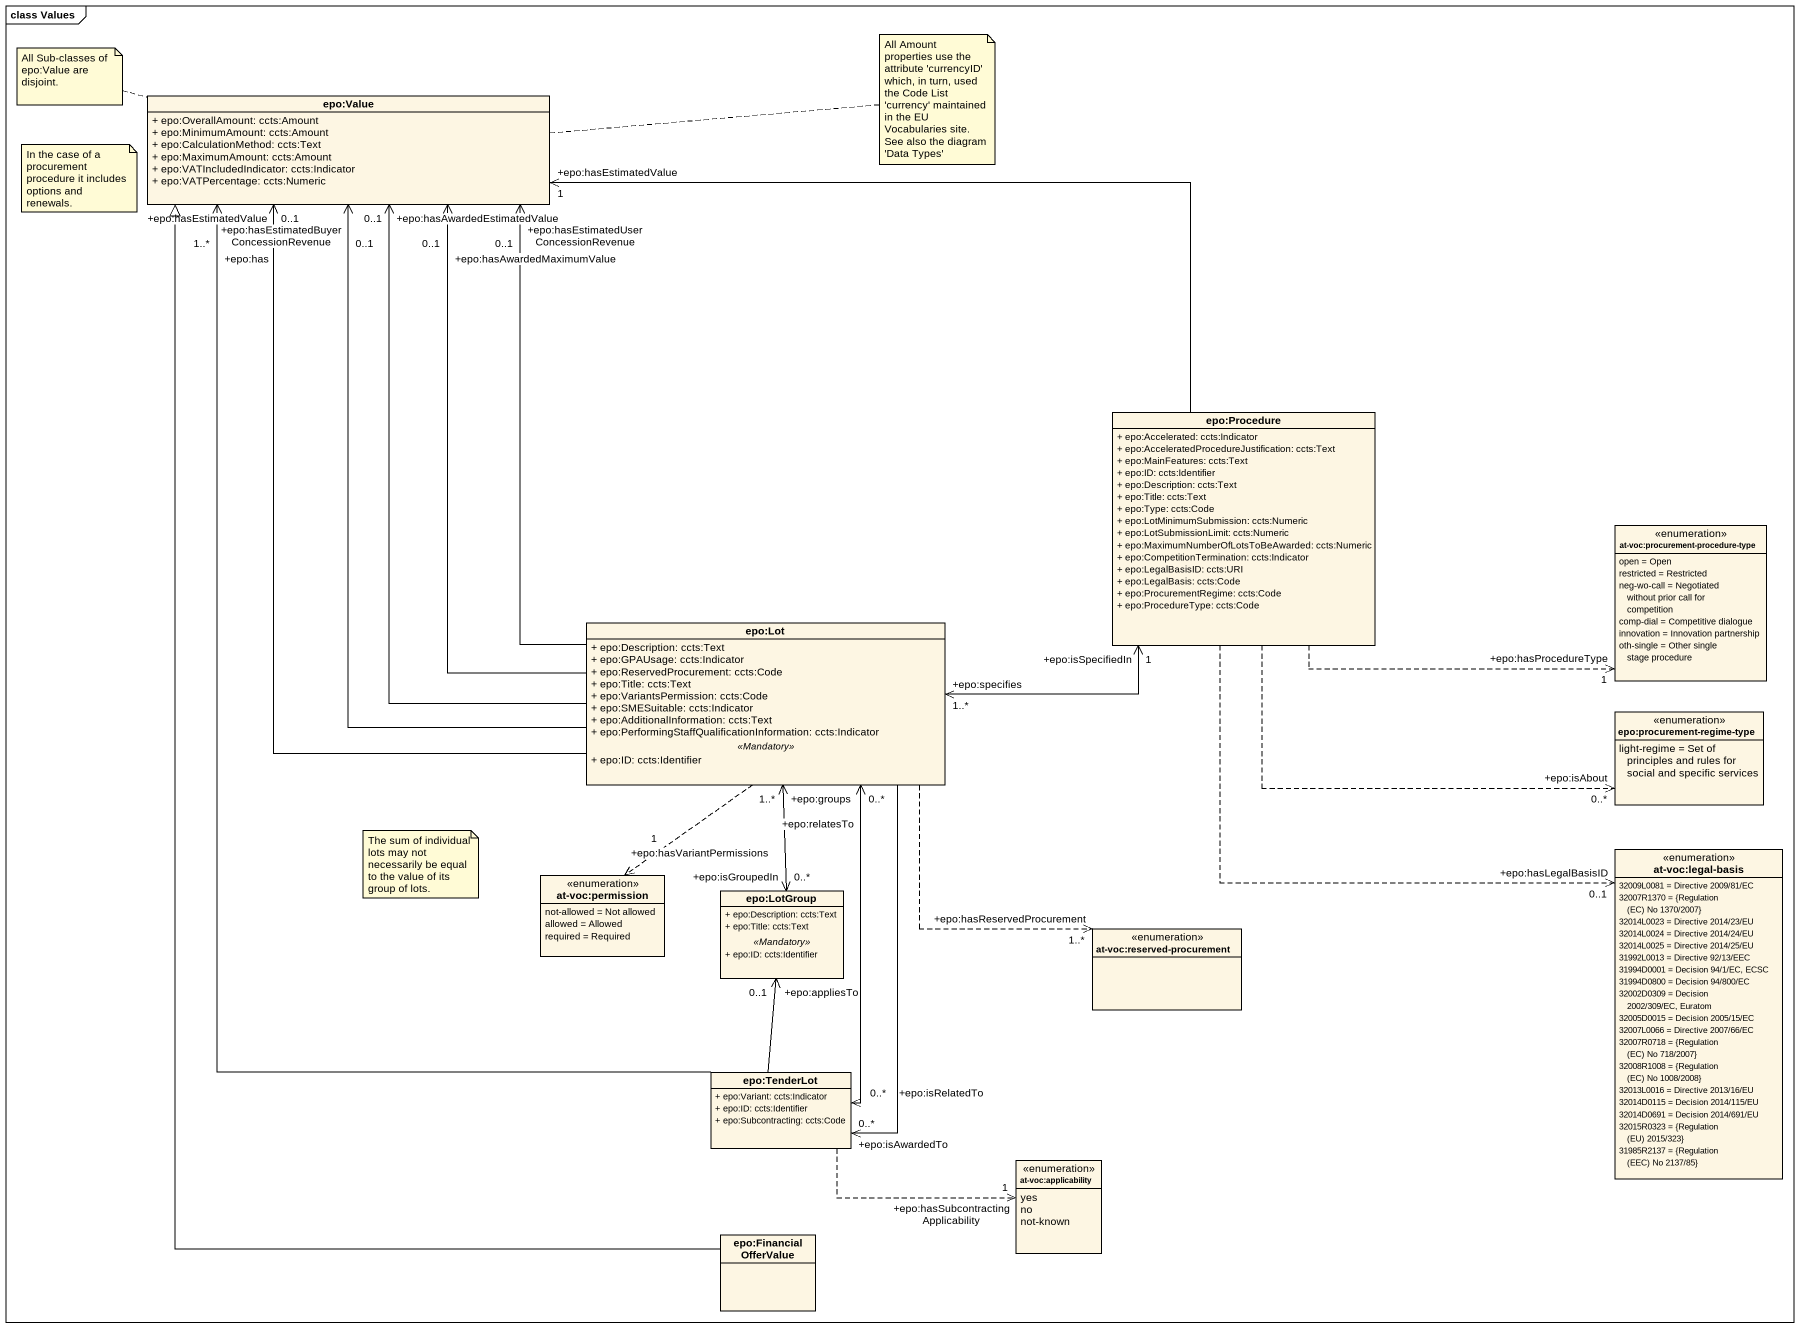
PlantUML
@startuml
mainframe class Values
hide circle
hide empty members
skinparam classAttributeIconSize 0
class "epo:Value" as epo_Value {
  + epo:OverallAmount: ccts:Amount
  + epo:MinimumAmount: ccts:Amount
  + epo:CalculationMethod: ccts:Text
  + epo:MaximumAmount: ccts:Amount
  + epo:VATIncludedIndicator: ccts:Indicator
  + epo:VATPercentage: ccts:Numeric
}
class "epo:Procedure" as epo_Procedure {
  + epo:Accelerated: ccts:Indicator
  + epo:AcceleratedProcedureJustification: ccts:Text
  + epo:MainFeatures: ccts:Text
  + epo:ID: ccts:Identifier
  + epo:Description: ccts:Text
  + epo:Title: ccts:Text
  + epo:Type: ccts:Code
  + epo:LotMinimumSubmission: ccts:Numeric
  + epo:LotSubmissionLimit: ccts:Numeric
  + epo:MaximumNumberOfLotsToBeAwarded: ccts:Numeric
  + epo:CompetitionTermination: ccts:Indicator
  + epo:LegalBasisID: ccts:URI
  + epo:LegalBasis: ccts:Code
  + epo:ProcurementRegime: ccts:Code
  + epo:ProcedureType: ccts:Code
}
enum "at-voc:procurement-procedure-type" as at_voc_procurement {
  open = Open
  restricted = Restricted
  neg-wo-call = Negotiated without prior call for competition
  comp-dial = Competitive dialogue
  innovation = Innovation partnership
  oth-single = Other single stage procedure
}
class "epo:Lot" as epo_Lot {
  + epo:Description: ccts:Text
  + epo:GPAUsage: ccts:Indicator
  + epo:ReservedProcurement: ccts:Code
  + epo:Title: ccts:Text
  + epo:VariantsPermission: ccts:Code
  + epo:SMESuitable: ccts:Indicator
  + epo:AdditionalInformation: ccts:Text
  + epo:PerformingStaffQualificationInformation: ccts:Indicator
  .. <<Mandatory>> ..
  + epo:ID: ccts:Identifier
}
enum "epo:procurement-regime-type" as epo_procurement_regime_type {
  light-regime = Set of principles and rules for social and specific services
}
enum "at-voc:legal-basis" as at_voc_legal_basis {
  32009L0081 = Directive 2009/81/EC
  {field} 32007R1370 = {Regulation (EC) No 1370/2007}
  32014L0023 = Directive 2014/23/EU
  32014L0024 = Directive 2014/24/EU
  32014L0025 = Directive 2014/25/EU
  31992L0013 = Directive 92/13/EEC
  31994D0001 = Decision 94/1/EC, ECSC
  31994D0800 = Decision 94/800/EC
  32002D0309 = Decision 2002/309/EC, Euratom
  32005D0015 = Decision 2005/15/EC
  32007L0066 = Directive 2007/66/EC
  {field} 32007R0718 = {Regulation (EC) No 718/2007}
  {field} 32008R1008 = {Regulation (EC) No 1008/2008}
  32013L0016 = Directive 2013/16/EU
  32014D0115 = Decision 2014/115/EU
  32014D0691 = Decision 2014/691/EU
  {field} 32015R0323 = {Regulation (EU) 2015/323}
  {field} 31985R2137 = {Regulation (EEC) No 2137/85}
}
enum "at-voc:permission" as at_voc_permission {
  not-allowed = Not allowed
  allowed = Allowed
  required = Required
}
class "epo:LotGroup" as epo_LotGroup {
  + epo:Description: ccts:Text
  + epo:Title: ccts:Text
  .. <<Mandatory>> ..
  + epo:ID: ccts:Identifier
}
enum "at-voc:reserved-procurement" as at_voc_reserved_procurement
class "epo:TenderLot" as epo_TenderLot {
  + epo:Variant: ccts:Indicator
  + epo:ID: ccts:Identifier
  + epo:Subcontracting: ccts:Code
}
enum "at-voc:applicability" as at_voc_applicability {
  yes
  no
  not-known
}
class "epo:FinancialOfferValue" as epo_FinancialOfferValue
epo_Procedure -left-> "+epo:hasEstimatedValue\n1" epo_Value
epo_Procedure .right.> "+epo:hasProcedureType\n1" at_voc_procurement
epo_Procedure "+epo:isSpecifiedIn\n1" <-left-> "+epo:specifies\n1..*" epo_Lot
epo_Procedure .right.> "+epo:isAbout\n0..*" epo_procurement_regime_type
epo_Procedure ..> "+epo:hasLegalBasisID\n0..1" at_voc_legal_basis
epo_Lot -up-> "+epo:hasAwardedEstimatedValue\n0..1" epo_Value
epo_Lot -up-> "+epo:hasEstimatedValue\n0..1" epo_Value
epo_Lot -up-> "+epo:hasEstimatedUserConcessionRevenue\n0..1" epo_Value
epo_Lot -up-> "+epo:hasEstimatedBuyerConcessionRevenue\n0..1" epo_Value
epo_Lot -up-> "+epo:hasAwardedMaximumValue\n0..1" epo_Value
epo_Lot ..> "+epo:hasVariantPermissions\n1" at_voc_permission
epo_Lot "+epo:groups\n1..*" <--> "+epo:isGroupedIn\n0..*" epo_LotGroup
epo_Lot ..> "+epo:hasReservedProcurement\n1..*" at_voc_reserved_procurement
epo_Lot --> "+epo:isAwardedTo\n0..*" epo_TenderLot
epo_TenderLot -up-> "+epo:has\n1..*" epo_Value
epo_TenderLot "+epo:isRelatedTo\n0..*" <-up-> "+epo:relatesTo\n0..*" epo_Lot
epo_TenderLot -up-> "+epo:appliesTo\n0..1" epo_LotGroup
epo_TenderLot .right.> "+epo:hasSubcontractingApplicability\n1" at_voc_applicability
epo_FinancialOfferValue -up-|> epo_Value
note left of epo_Value : All Sub-classes of epo:Value are disjoint.
note right of epo_Value
  All Amount properties use the attribute 'currencyID' which, in turn, used the Code List 'currency' maintained in the EU Vocabularies site.
  See also the diagram 'Data Types'
end note
note as N3
  In the case of a procurement procedure it includes options and renewals.
end note
note as N4
  The sum of individual lots may not necessarily be equal to the value of its group of lots.
end note
@enduml
